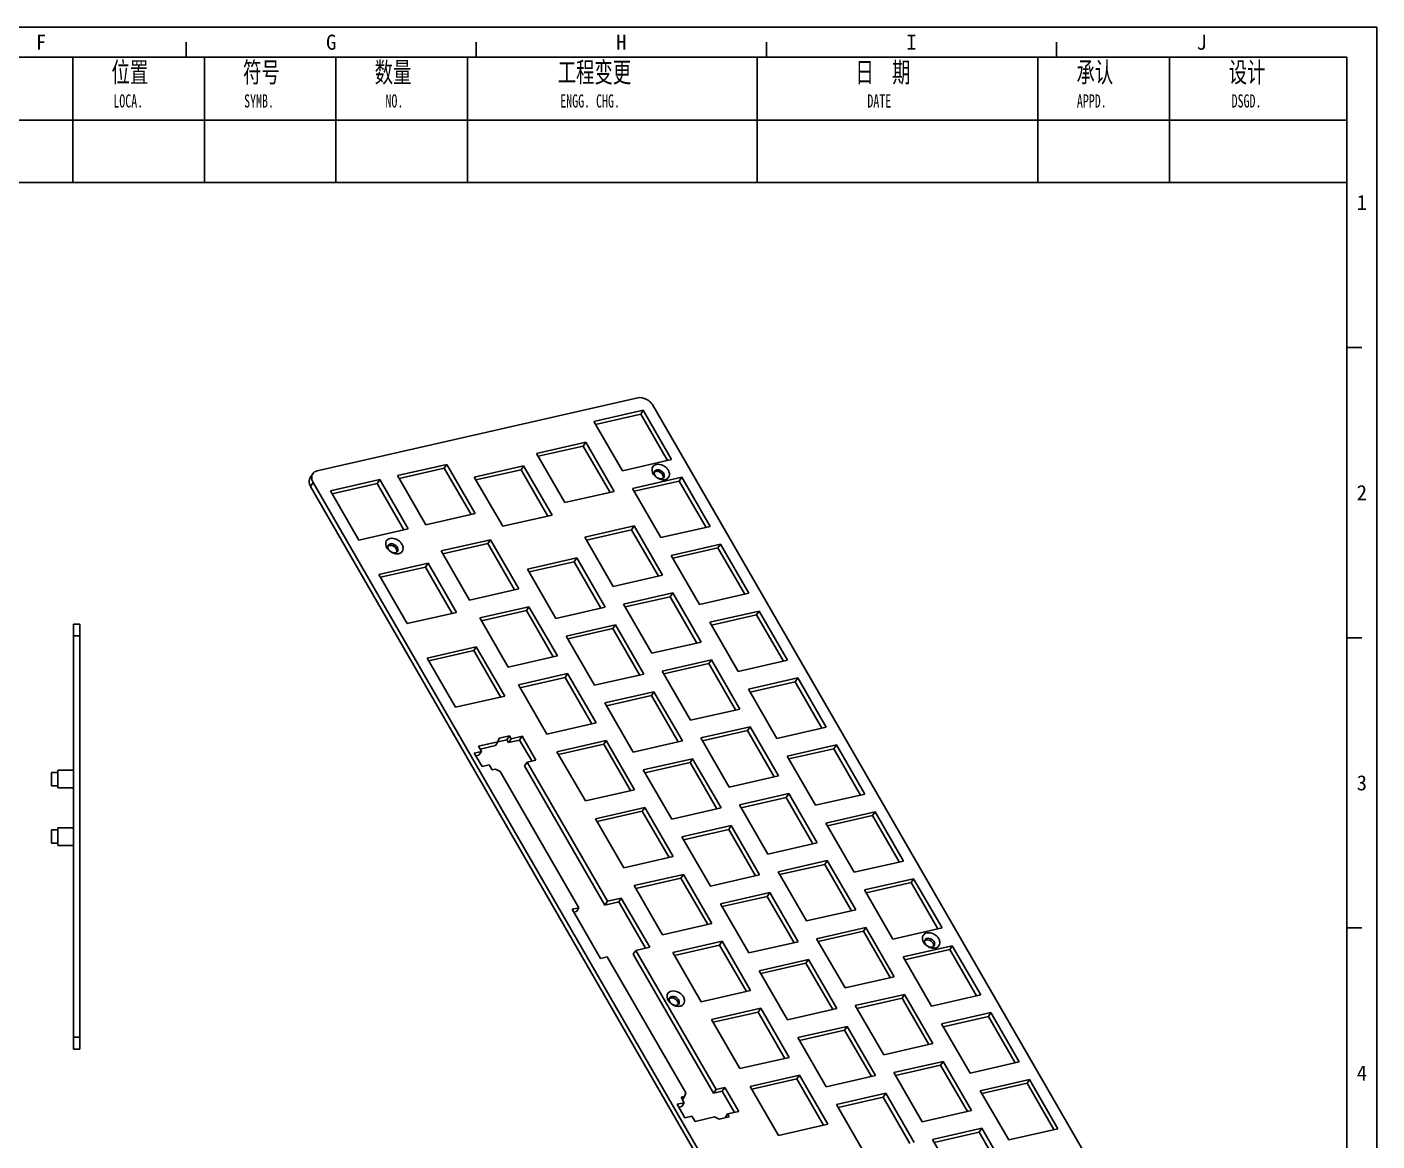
# Model space of a CAD drawing. Header units: millimetres. Extents: x 2161 to 4636, y 409 to 983.
# Drawn here: x 3424.1 to 3730.7, y 730.1 to 983 of the extents above; entities that cross this region are included whole.
import ezdxf
from ezdxf.enums import TextEntityAlignment as Align

# ---------------------------------------------------------------- set-up
doc = ezdxf.new("R2010")
doc.units = ezdxf.units.MM
doc.header["$LTSCALE"] = 30.734
doc.layers.get('0').update_dxf_attribs({"linetype": 'CONTINUOUS'})
doc.layers.add('BORDER', color=5, linetype='CONTINUOUS')
doc.styles.add('BORDER', font='')
doc.styles.get("Standard").update_dxf_attribs({"font": 'txt', "width": 0.667})
doc.styles.get('BORDER').set_extended_font_data('SimSun')

# ---------------------------------------------------------------- blocks, each defined once
blk = doc.blocks.new('IF2新图框')
at = {"color": 253}
for p, q in [((-296.19, 468.15), (-296.19, 439.73)), ((-266.3, 468.15), (-266.3, 439.73)), ((-236.42, 468.15), (-236.42, 439.73)), ((-206.54, 468.15), (-206.54, 439.73)), ((-140.79, 439.73), (-140.79, 468.15)), ((-77.04, 468.15), (-77.04, 439.73)), ((-47.16, 439.73), (-47.16, 468.15)), ((-325.64, 453.91), (-6.88, 453.91)), ((-325.64, 439.73), (-6.88, 439.73))]:
    blk.add_line(p, q, dxfattribs=at)
at = {"layer": 'BORDER', "color": 0, "linetype": 'Continuous'}
for p, q in [((-672.69, 475.03), (0, 475.03)), ((0, 0), (0, 475.03)), ((-270.45, 468.15), (-270.45, 471.59)), ((-204.56, 468.15), (-204.56, 471.59)), ((-138.67, 468.15), (-138.67, 471.59)), ((-72.77, 468.15), (-72.77, 471.59)), ((-665.81, 468.15), (-6.88, 468.15)), ((-6.88, 6.88), (-6.88, 468.15)), ((-3.44, 402.26), (-6.88, 402.26)), ((-3.44, 336.37), (-6.88, 336.37)), ((-3.44, 270.47), (-6.88, 270.47))]:
    blk.add_line(p, q, dxfattribs=at)
at = {"color": 141, "char_height": 4.5821, "width": 80.2112, "attachment_point": 1}
for s, insert in [('{\\fSimSun|b0|i0|c134|p54;位置}', (-287.4, 467.05)), ('{\\fSimSun|b0|i0|c134|p54;符号}', (-257.52, 467.05)), ('{\\fSimSun|b0|i0|c134|p54;数量}', (-227.63, 467.05)), ('{\\fSimSun|b0|i0|c134|p54;工程变更}', (-186.06, 467.05)), ('{\\fSimSun|b0|i0|c134|p54;日  期}', (-118.44, 467.05)), ('{\\fSimSun|b0|i0|c134|p54;承认}', (-68.25, 467.05)), ('{\\fSimSun|b0|i0|c134|p54;设计}', (-33.67, 467.05))]:
    blk.add_mtext(s, dxfattribs=dict(at, insert=insert))
at = {"color": 0, "linetype": 'Continuous', "char_height": 2.988, "width": 29.7891, "attachment_point": 1}
for s, insert in [('LOCA.', (-286.98, 459.74)), ('SYMB.', (-257.28, 459.74)), ('NO.', (-225.18, 459.74)), ('ENGG. CHG.', (-185.49, 459.74)), ('DATE', (-115.74, 459.74)), ('APPD.', (-68.16, 459.74)), ('DSGD.', (-33.02, 459.74))]:
    blk.add_mtext(s, dxfattribs=dict(at, insert=insert))
at = {"layer": 'BORDER', "color": 0, "style": 'BORDER'}
for s, p in [('F', (-303.4, 471.59)), ('G', (-237.51, 471.59)), ('H', (-171.61, 471.59)), ('I', (-105.72, 471.59)), ('J', (-39.83, 471.59)), ('1', (-3.44, 435.2)), ('2', (-3.44, 369.31)), ('3', (-3.44, 303.42)), ('4', (-3.44, 237.53))]:
    blk.add_text(s, height=3.44, dxfattribs=at).set_placement(p, align=Align.MIDDLE_CENTER)

msp = doc.modelspace()

# ---------------------------------------------------------------- linework, layer by layer
at = {"color": 7, "linetype": 'Continuous'}
for p, q in [((3562.8, 898.818), (3489.974, 882.236)), ((3552.826, 893.456), (3564.018, 896.004)), ((3564.018, 896.004), (3563.439, 895.142)), ((3564.018, 896.004), (3570.465, 884.837)), ((3696.118, 672.136), (3566.202, 897.156)), ((3559.273, 882.289), (3552.826, 893.456)), ((3553.199, 892.81), (3563.439, 895.142)), ((3563.439, 895.142), (3569.514, 884.62)), ((3539.785, 886.199), (3550.977, 888.748)), ((3546.232, 875.032), (3539.785, 886.199)), ((3540.158, 885.554), (3550.398, 887.885)), ((3550.977, 888.748), (3550.398, 887.885)), ((3550.398, 887.885), (3556.472, 877.364)), ((3550.977, 888.748), (3557.424, 877.581)), ((3519.414, 883.727), (3508.222, 881.179)), ((3519.414, 883.727), (3518.835, 882.865)), ((3525.861, 872.56), (3519.414, 883.727)), ((3525.657, 880.825), (3536.848, 883.374)), ((3536.848, 883.374), (3536.27, 882.511)), ((3536.848, 883.374), (3543.296, 872.207)), ((3570.465, 884.837), (3559.273, 882.289)), ((3488.396, 880.724), (3488.975, 881.586)), ((3492.993, 877.711), (3504.185, 880.259)), ((3504.185, 880.259), (3503.606, 879.397)), ((3504.185, 880.259), (3510.632, 869.092)), ((3508.222, 881.179), (3514.669, 870.011)), ((3518.835, 882.865), (3508.595, 880.533)), ((3524.909, 872.343), (3518.835, 882.865)), ((3532.104, 869.658), (3525.657, 880.825)), ((3526.029, 880.18), (3536.27, 882.511)), ((3536.27, 882.511), (3542.344, 871.99)), ((3561.599, 878.261), (3572.791, 880.809)), ((3561.972, 877.615), (3572.212, 879.946)), ((3572.791, 880.809), (3572.212, 879.946)), ((3572.212, 879.946), (3578.287, 869.425)), ((3572.791, 880.809), (3579.238, 869.642)), ((3489.059, 879.59), (3488.48, 878.728)), ((3488.48, 878.728), (3618.396, 653.707)), ((3489.059, 879.59), (3618.974, 654.57)), ((3499.44, 866.544), (3492.993, 877.711)), ((3493.366, 877.065), (3503.606, 879.397)), ((3503.606, 879.397), (3509.681, 868.875)), ((3557.424, 877.581), (3546.232, 875.032)), ((3568.047, 867.093), (3561.599, 878.261)), ((3514.669, 870.011), (3525.861, 872.56)), ((3543.296, 872.207), (3532.104, 869.658)), ((3510.632, 869.092), (3499.44, 866.544)), ((3550.759, 867.191), (3561.951, 869.74)), ((3551.132, 866.545), (3561.372, 868.877)), ((3561.951, 869.74), (3561.372, 868.877)), ((3561.372, 868.877), (3567.447, 858.356)), ((3561.951, 869.74), (3568.398, 858.572)), ((3579.238, 869.642), (3568.047, 867.093)), ((3529.297, 866.609), (3518.105, 864.061)), ((3528.718, 865.747), (3518.478, 863.415)), ((3529.297, 866.609), (3528.718, 865.747)), ((3534.792, 855.225), (3528.718, 865.747)), ((3535.744, 855.442), (3529.297, 866.609)), ((3557.207, 856.024), (3550.759, 867.191)), ((3570.372, 863.065), (3581.564, 865.613)), ((3570.745, 862.419), (3580.985, 864.751)), ((3581.564, 865.613), (3580.985, 864.751)), ((3580.985, 864.751), (3587.06, 854.23)), ((3581.564, 865.613), (3588.011, 854.446)), ((3518.105, 864.061), (3524.552, 852.893)), ((3537.718, 859.935), (3548.91, 862.483)), ((3538.091, 859.289), (3548.331, 861.621)), ((3548.91, 862.483), (3548.331, 861.621)), ((3548.331, 861.621), (3554.406, 851.099)), ((3548.91, 862.483), (3555.357, 851.316)), ((3576.82, 851.898), (3570.372, 863.065)), ((3503.954, 858.727), (3515.145, 861.275)), ((3510.401, 847.559), (3503.954, 858.727)), ((3504.326, 858.081), (3514.567, 860.413)), ((3515.145, 861.275), (3514.567, 860.413)), ((3514.567, 860.413), (3520.641, 849.891)), ((3515.145, 861.275), (3521.593, 850.108)), ((3544.165, 848.767), (3537.718, 859.935)), ((3568.398, 858.572), (3557.207, 856.024)), ((3524.552, 852.893), (3535.744, 855.442)), ((3559.532, 851.996), (3570.724, 854.544)), ((3559.905, 851.35), (3570.145, 853.682)), ((3570.724, 854.544), (3570.145, 853.682)), ((3570.145, 853.682), (3576.22, 843.16)), ((3570.724, 854.544), (3577.172, 843.377)), ((3588.011, 854.446), (3576.82, 851.898)), ((3521.593, 850.108), (3510.401, 847.559)), ((3526.878, 848.865), (3538.07, 851.414)), ((3527.251, 848.22), (3537.491, 850.551)), ((3538.07, 851.414), (3537.491, 850.551)), ((3537.491, 850.551), (3543.566, 840.03)), ((3538.07, 851.414), (3544.517, 840.246)), ((3555.357, 851.316), (3544.165, 848.767)), ((3565.98, 840.828), (3559.532, 851.996)), ((3579.145, 847.87), (3590.337, 850.418)), ((3579.518, 847.224), (3589.758, 849.556)), ((3590.337, 850.418), (3589.758, 849.556)), ((3589.758, 849.556), (3595.833, 839.034)), ((3590.337, 850.418), (3596.785, 839.251)), ((3434.602, 847.457), (3434.602, 750.957)), ((3436.102, 847.457), (3434.602, 847.457)), ((3436.102, 847.457), (3436.102, 750.957)), ((3533.325, 837.698), (3526.878, 848.865)), ((3546.491, 844.739), (3557.683, 847.288)), ((3546.864, 844.093), (3557.104, 846.425)), ((3557.683, 847.288), (3557.104, 846.425)), ((3557.104, 846.425), (3563.179, 835.904)), ((3557.683, 847.288), (3564.13, 836.12)), ((3585.593, 836.702), (3579.145, 847.87)), ((3436.102, 844.757), (3434.602, 844.757)), ((3552.938, 833.572), (3546.491, 844.739)), ((3577.172, 843.377), (3565.98, 840.828)), ((3514.914, 839.742), (3526.106, 842.291)), ((3515.287, 839.096), (3525.527, 841.428)), ((3526.106, 842.291), (3525.527, 841.428)), ((3525.527, 841.428), (3531.602, 830.907)), ((3526.106, 842.291), (3532.553, 831.123)), ((3544.517, 840.246), (3533.325, 837.698)), ((3521.362, 828.575), (3514.914, 839.742)), ((3568.305, 836.8), (3579.497, 839.349)), ((3568.678, 836.154), (3578.918, 838.486)), ((3579.497, 839.349), (3578.918, 838.486)), ((3578.918, 838.486), (3584.993, 827.965)), ((3579.497, 839.349), (3585.945, 828.181)), ((3596.785, 839.251), (3585.593, 836.702)), ((3535.651, 833.67), (3546.843, 836.218)), ((3536.024, 833.024), (3546.264, 835.356)), ((3546.843, 836.218), (3546.264, 835.356)), ((3546.264, 835.356), (3552.339, 824.834)), ((3546.843, 836.218), (3553.29, 825.051)), ((3564.13, 836.12), (3552.938, 833.572)), ((3574.753, 825.633), (3568.305, 836.8)), ((3587.918, 832.674), (3599.11, 835.223)), ((3588.291, 832.028), (3598.532, 834.36)), ((3599.11, 835.223), (3598.532, 834.36)), ((3598.532, 834.36), (3604.606, 823.839)), ((3599.11, 835.223), (3605.558, 824.055)), ((3532.553, 831.123), (3521.362, 828.575)), ((3542.098, 822.503), (3535.651, 833.67)), ((3555.264, 829.544), (3566.456, 832.092)), ((3555.637, 828.898), (3565.877, 831.23)), ((3566.456, 832.092), (3565.877, 831.23)), ((3565.877, 831.23), (3571.952, 820.708)), ((3566.456, 832.092), (3572.903, 820.925)), ((3594.366, 821.507), (3587.918, 832.674)), ((3561.711, 818.376), (3555.264, 829.544)), ((3585.945, 828.181), (3574.753, 825.633)), ((3553.29, 825.051), (3542.098, 822.503)), ((3531.306, 821.534), (3533.624, 822.062)), ((3533.624, 822.062), (3533.045, 821.2)), ((3533.624, 822.062), (3534.004, 821.404)), ((3534.004, 821.404), (3536.522, 821.977)), ((3536.522, 821.977), (3535.944, 821.115)), ((3536.522, 821.977), (3539.631, 816.593)), ((3577.078, 821.605), (3588.27, 824.153)), ((3577.451, 820.959), (3587.692, 823.291)), ((3588.27, 824.153), (3587.692, 823.291)), ((3587.692, 823.291), (3593.766, 812.769)), ((3588.27, 824.153), (3594.718, 812.986)), ((3605.558, 824.055), (3594.366, 821.507)), ((3526.61, 819.72), (3531.026, 820.726)), ((3527.289, 818.544), (3526.61, 819.72)), ((3526.982, 819.075), (3530.448, 819.864)), ((3531.026, 820.726), (3530.448, 819.864)), ((3531.023, 820.739), (3533.045, 821.2)), ((3531.026, 820.726), (3531.306, 821.534)), ((3533.045, 821.2), (3533.425, 820.542)), ((3534.004, 821.404), (3533.425, 820.542)), ((3533.425, 820.542), (3535.944, 821.115)), ((3535.944, 821.115), (3538.679, 816.377)), ((3544.424, 818.474), (3555.616, 821.023)), ((3544.797, 817.829), (3555.037, 820.16)), ((3555.616, 821.023), (3555.037, 820.16)), ((3555.037, 820.16), (3561.112, 809.639)), ((3555.616, 821.023), (3562.063, 809.855)), ((3572.903, 820.925), (3561.711, 818.376)), ((3583.526, 810.438), (3577.078, 821.605)), ((3596.692, 817.479), (3607.883, 820.027)), ((3597.064, 816.833), (3607.305, 819.165)), ((3607.883, 820.027), (3607.305, 819.165)), ((3607.305, 819.165), (3613.379, 808.643)), ((3607.883, 820.027), (3614.331, 808.86)), ((3525.65, 818.171), (3527.289, 818.544)), ((3527.4, 815.139), (3525.65, 818.171)), ((3526.023, 817.525), (3526.71, 817.681)), ((3527.289, 818.544), (3526.71, 817.681)), ((3537.632, 816.138), (3537.054, 815.276)), ((3539.631, 816.593), (3537.632, 816.138)), ((3537.632, 816.138), (3555.876, 784.539)), ((3550.872, 807.307), (3544.424, 818.474)), ((3564.037, 814.348), (3575.229, 816.897)), ((3564.41, 813.702), (3574.65, 816.034)), ((3575.229, 816.897), (3574.65, 816.034)), ((3574.65, 816.034), (3580.725, 805.513)), ((3575.229, 816.897), (3581.676, 805.729)), ((3603.139, 806.311), (3596.692, 817.479)), ((3429.602, 810.757), (3429.602, 813.757)), ((3431.102, 813.757), (3429.602, 813.757)), ((3431.102, 814.257), (3434.602, 814.257)), ((3431.102, 814.256), (3431.102, 810.257)), ((3529.039, 815.513), (3527.4, 815.139)), ((3529.718, 814.336), (3529.039, 815.513)), ((3530.498, 814.514), (3529.718, 814.336)), ((3531.537, 814.006), (3530.498, 814.514)), ((3549.401, 783.064), (3531.537, 814.006)), ((3537.054, 815.276), (3555.298, 783.676)), ((3570.485, 803.181), (3564.037, 814.348)), ((3594.718, 812.986), (3583.526, 810.438)), ((3431.102, 810.757), (3429.602, 810.757)), ((3431.102, 810.257), (3434.602, 810.257)), ((3562.063, 809.855), (3550.872, 807.307)), ((3585.852, 806.409), (3597.043, 808.958)), ((3592.299, 795.242), (3585.852, 806.409)), ((3586.224, 805.764), (3596.465, 808.095)), ((3597.043, 808.958), (3596.465, 808.095)), ((3596.465, 808.095), (3602.539, 797.574)), ((3597.043, 808.958), (3603.491, 797.79)), ((3614.331, 808.86), (3603.139, 806.311)), ((3553.197, 803.279), (3564.389, 805.827)), ((3559.645, 792.112), (3553.197, 803.279)), ((3553.57, 802.633), (3563.81, 804.965)), ((3564.389, 805.827), (3563.81, 804.965)), ((3563.81, 804.965), (3569.885, 794.443)), ((3564.389, 805.827), (3570.836, 794.66)), ((3581.676, 805.729), (3570.485, 803.181)), ((3605.465, 802.283), (3616.656, 804.832)), ((3605.838, 801.637), (3616.078, 803.969)), ((3616.656, 804.832), (3616.078, 803.969)), ((3616.078, 803.969), (3622.152, 793.448)), ((3616.656, 804.832), (3623.104, 793.664)), ((3429.602, 797.707), (3429.602, 800.707)), ((3431.102, 800.707), (3429.602, 800.707)), ((3431.102, 801.207), (3434.602, 801.207)), ((3431.102, 801.206), (3431.102, 797.207)), ((3572.81, 799.153), (3584.002, 801.701)), ((3573.183, 798.507), (3583.423, 800.839)), ((3584.002, 801.701), (3583.423, 800.839)), ((3583.423, 800.839), (3589.498, 790.317)), ((3584.002, 801.701), (3590.45, 790.534)), ((3611.912, 791.116), (3605.465, 802.283)), ((3431.102, 797.707), (3429.602, 797.707)), ((3431.102, 797.207), (3434.602, 797.207)), ((3579.258, 787.986), (3572.81, 799.153)), ((3603.491, 797.79), (3592.299, 795.242)), ((3570.836, 794.66), (3559.645, 792.112)), ((3594.625, 791.214), (3605.817, 793.762)), ((3601.072, 780.047), (3594.625, 791.214)), ((3594.998, 790.568), (3605.238, 792.9)), ((3605.817, 793.762), (3605.238, 792.9)), ((3605.238, 792.9), (3611.312, 782.378)), ((3605.817, 793.762), (3612.264, 782.595)), ((3623.104, 793.664), (3611.912, 791.116)), ((3561.97, 788.083), (3573.162, 790.632)), ((3568.418, 776.916), (3561.97, 788.083)), ((3562.343, 787.438), (3572.583, 789.769)), ((3573.162, 790.632), (3572.583, 789.769)), ((3572.583, 789.769), (3578.658, 779.248)), ((3573.162, 790.632), (3579.61, 779.465)), ((3590.45, 790.534), (3579.258, 787.986)), ((3614.238, 787.088), (3625.43, 789.636)), ((3614.611, 786.442), (3624.851, 788.774)), ((3625.43, 789.636), (3624.851, 788.774)), ((3624.851, 788.774), (3630.925, 778.252)), ((3625.43, 789.636), (3631.877, 778.469)), ((3555.876, 784.539), (3559.034, 785.258)), ((3559.034, 785.258), (3558.455, 784.395)), ((3559.034, 785.258), (3565.481, 774.091)), ((3581.583, 783.957), (3592.775, 786.506)), ((3581.956, 783.312), (3592.196, 785.643)), ((3592.775, 786.506), (3592.196, 785.643)), ((3592.196, 785.643), (3598.271, 775.122)), ((3592.775, 786.506), (3599.223, 775.338)), ((3620.685, 775.92), (3614.238, 787.088)), ((3547.842, 782.709), (3549.401, 783.064)), ((3554.29, 771.542), (3547.842, 782.709)), ((3548.215, 782.064), (3548.822, 782.202)), ((3549.401, 783.064), (3548.822, 782.202)), ((3555.876, 784.539), (3555.298, 783.676)), ((3555.298, 783.676), (3558.455, 784.395)), ((3558.455, 784.395), (3564.53, 773.874)), ((3588.031, 772.79), (3581.583, 783.957)), ((3612.264, 782.595), (3601.072, 780.047)), ((3579.61, 779.465), (3568.418, 776.916)), ((3603.398, 776.018), (3614.59, 778.567)), ((3609.845, 764.851), (3603.398, 776.018)), ((3603.771, 775.373), (3614.011, 777.704)), ((3614.59, 778.567), (3614.011, 777.704)), ((3614.011, 777.704), (3620.085, 767.183)), ((3614.59, 778.567), (3621.037, 767.4)), ((3631.877, 778.469), (3620.685, 775.92)), ((3562.324, 773.372), (3561.745, 772.509)), ((3565.481, 774.091), (3562.324, 773.372)), ((3562.324, 773.372), (3580.545, 741.812)), ((3570.743, 772.888), (3581.935, 775.436)), ((3577.191, 761.721), (3570.743, 772.888)), ((3571.116, 772.242), (3581.356, 774.574)), ((3581.935, 775.436), (3581.356, 774.574)), ((3581.356, 774.574), (3587.431, 764.052)), ((3581.935, 775.436), (3588.383, 764.269)), ((3599.223, 775.338), (3588.031, 772.79)), ((3623.011, 771.892), (3634.203, 774.441)), ((3623.384, 771.246), (3633.624, 773.578)), ((3634.203, 774.441), (3633.624, 773.578)), ((3633.624, 773.578), (3639.699, 763.057)), ((3634.203, 774.441), (3640.65, 763.273)), ((3555.848, 771.897), (3554.29, 771.542)), ((3573.689, 740.996), (3555.848, 771.897)), ((3561.745, 772.509), (3579.966, 740.95)), ((3590.356, 768.762), (3601.548, 771.31)), ((3590.729, 768.116), (3600.97, 770.448)), ((3601.548, 771.31), (3600.97, 770.448)), ((3600.97, 770.448), (3607.044, 759.926)), ((3601.548, 771.31), (3607.996, 760.143)), ((3629.458, 760.725), (3623.011, 771.892)), ((3596.804, 757.595), (3590.356, 768.762)), ((3621.037, 767.4), (3609.845, 764.851)), ((3588.383, 764.269), (3577.191, 761.721)), ((3612.171, 760.823), (3623.363, 763.371)), ((3618.618, 749.656), (3612.171, 760.823)), ((3612.544, 760.177), (3622.784, 762.509)), ((3623.363, 763.371), (3622.784, 762.509)), ((3622.784, 762.509), (3628.859, 751.987)), ((3623.363, 763.371), (3629.81, 752.204)), ((3640.65, 763.273), (3629.458, 760.725)), ((3579.517, 757.693), (3590.708, 760.241)), ((3585.964, 746.525), (3579.517, 757.693)), ((3579.889, 757.047), (3590.13, 759.378)), ((3590.708, 760.241), (3590.13, 759.378)), ((3590.13, 759.378), (3596.204, 748.857)), ((3590.708, 760.241), (3597.156, 749.074)), ((3607.996, 760.143), (3596.804, 757.595)), ((3631.784, 756.697), (3642.976, 759.245)), ((3632.157, 756.051), (3642.397, 758.383)), ((3642.976, 759.245), (3642.397, 758.383)), ((3642.397, 758.383), (3648.472, 747.861)), ((3642.976, 759.245), (3649.423, 748.078)), ((3599.13, 753.566), (3610.321, 756.115)), ((3599.502, 752.921), (3609.743, 755.252)), ((3610.321, 756.115), (3609.743, 755.252)), ((3609.743, 755.252), (3615.817, 744.731)), ((3610.321, 756.115), (3616.769, 744.948)), ((3638.231, 745.53), (3631.784, 756.697)), ((3436.102, 753.657), (3434.602, 753.657)), ((3605.577, 742.399), (3599.13, 753.566)), ((3629.81, 752.204), (3618.618, 749.656)), ((3436.102, 750.957), (3434.602, 750.957)), ((3597.156, 749.074), (3585.964, 746.525)), ((3620.944, 745.627), (3632.136, 748.176)), ((3632.136, 748.176), (3631.557, 747.313)), ((3632.136, 748.176), (3638.583, 737.009)), ((3649.423, 748.078), (3638.231, 745.53)), ((3588.29, 742.497), (3599.481, 745.045)), ((3599.481, 745.045), (3598.903, 744.183)), ((3599.481, 745.045), (3605.929, 733.878)), ((3627.391, 734.46), (3620.944, 745.627)), ((3621.317, 744.982), (3631.557, 747.313)), ((3631.557, 747.313), (3637.632, 736.792)), ((3580.545, 741.812), (3582.543, 742.267)), ((3582.543, 742.267), (3581.964, 741.405)), ((3582.543, 742.267), (3585.698, 736.803)), ((3594.737, 731.33), (3588.29, 742.497)), ((3588.662, 741.851), (3598.903, 744.183)), ((3598.903, 744.183), (3604.977, 733.661)), ((3616.769, 744.948), (3605.577, 742.399)), ((3640.557, 741.501), (3651.749, 744.05)), ((3640.93, 740.856), (3651.17, 743.187)), ((3651.749, 744.05), (3651.17, 743.187)), ((3651.17, 743.187), (3657.245, 732.666)), ((3651.749, 744.05), (3658.196, 732.882)), ((3572.63, 740.01), (3573.41, 740.187)), ((3573.333, 738.793), (3572.63, 740.01)), ((3573.41, 740.187), (3572.936, 739.481)), ((3573.41, 740.187), (3573.689, 740.996)), ((3580.545, 741.812), (3579.966, 740.95)), ((3579.966, 740.95), (3581.964, 741.405)), ((3581.964, 741.405), (3584.746, 736.586)), ((3607.903, 738.371), (3619.094, 740.919)), ((3608.276, 737.725), (3618.516, 740.057)), ((3619.094, 740.919), (3618.516, 740.057)), ((3618.516, 740.057), (3624.59, 729.535)), ((3619.094, 740.919), (3625.542, 729.752)), ((3647.005, 730.334), (3640.557, 741.501)), ((3571.694, 738.42), (3573.333, 738.793)), ((3573.444, 735.389), (3571.694, 738.42)), ((3572.067, 737.775), (3572.754, 737.931)), ((3573.333, 738.793), (3572.754, 737.931)), ((3583.18, 736.23), (3582.601, 735.367)), ((3585.698, 736.803), (3583.18, 736.23)), ((3583.18, 736.23), (3583.56, 735.572)), ((3614.35, 727.204), (3607.903, 738.371)), ((3638.583, 737.009), (3627.391, 734.46)), ((3575.083, 735.762), (3573.444, 735.389)), ((3575.785, 734.546), (3575.083, 735.762)), ((3580.202, 735.552), (3575.785, 734.546)), ((3581.241, 735.044), (3580.202, 735.552)), ((3583.56, 735.572), (3581.241, 735.044)), ((3605.929, 733.878), (3594.737, 731.33)), ((3629.717, 730.432), (3640.909, 732.98)), ((3640.909, 732.98), (3640.33, 732.118)), ((3640.909, 732.98), (3647.356, 721.813)), ((3658.196, 732.882), (3647.005, 730.334)), ((3636.165, 719.265), (3629.717, 730.432)), ((3630.09, 729.786), (3640.33, 732.118)), ((3640.33, 732.118), (3646.405, 721.596))]:
    msp.add_line(p, q, dxfattribs=at)
for centre, radius, start, end in [((3567.942, 882.607), 1.945, 198.57613, 201.07062), ((3567.178, 881.798), 0.685, 160.95436, 164.22744), ((3567.157, 881.805), 0.663, 146.21537, 160.95642), ((3568.594, 882.572), 2.337, 259.60877, 263.61168), ((3507.461, 865.789), 1.945, 198.57613, 201.07062), ((3506.698, 864.98), 0.685, 160.95436, 164.22744), ((3506.676, 864.988), 0.663, 146.21537, 160.95642), ((3508.113, 865.755), 2.337, 259.60877, 263.61168), ((3628.568, 775.437), 0.663, 146.21537, 160.95642), ((3629.353, 776.238), 1.945, 198.57613, 201.07062), ((3628.59, 775.429), 0.685, 160.95436, 164.22744), ((3630.005, 776.204), 2.337, 259.60877, 263.61168), ((3571.356, 763.032), 1.945, 198.57613, 201.07062), ((3570.592, 762.223), 0.685, 160.95436, 164.22744), ((3570.571, 762.231), 0.663, 146.21537, 160.95642), ((3572.008, 762.998), 2.337, 259.60877, 263.61168)]:
    msp.add_arc(centre, radius, start, end, dxfattribs=at)
for points, knots in [([(3566.202, 897.156), (3566.033, 897.449), (3565.582, 897.989), (3564.485, 898.74), (3563.422, 898.96), (3562.8, 898.818)], [0, 0, 0, 0, 0.2548923, 0.5196304, 1, 1, 1, 1]), ([(3566.097, 881.987), (3566.035, 882.173), (3565.968, 882.552), (3566.102, 883.105), (3566.473, 883.525), (3566.818, 883.668), (3567.001, 883.71)], [0, 0, 0, 0, 0.2669543, 0.5092561, 0.7460578, 1, 1, 1, 1]), ([(3567.001, 883.71), (3567.495, 883.822), (3568.342, 883.648), (3569.107, 883.123), (3569.488, 882.723), (3569.782, 882.301), (3570.002, 881.739), (3569.967, 881.053), (3569.59, 880.505), (3569.191, 880.328), (3568.981, 880.28)], [0, 0, 0, 0, 0.2626405, 0.4073914, 0.4785518, 0.5471619, 0.673045, 0.7840424, 0.8884659, 1, 1, 1, 1]), ([(3488.396, 880.724), (3488.308, 880.592), (3488.173, 880.288), (3488.125, 879.778), (3488.228, 879.241), (3488.383, 878.896), (3488.48, 878.728)], [0, 0, 0, 0, 0.2267487, 0.464918, 0.7224087, 1, 1, 1, 1]), ([(3488.975, 881.586), (3488.869, 881.429), (3488.718, 881.054), (3488.717, 880.653), (3488.747, 880.452)], [0, 0, 0, 0, 0.4832093, 1, 1, 1, 1]), ([(3488.747, 880.452), (3488.758, 880.379), (3488.82, 880.079), (3488.942, 879.792), (3489.059, 879.59)], [0, 0, 0, 0, 0.2394293, 1, 1, 1, 1]), ([(3489.974, 882.236), (3489.77, 882.189), (3489.385, 882.038), (3489.084, 881.748), (3488.975, 881.586)], [0, 0, 0, 0, 0.5169844, 1, 1, 1, 1]), ([(3566.47, 881.312), (3566.433, 881.358), (3566.298, 881.544), (3566.187, 881.748), (3566.126, 881.907)], [0, 0, 0, 0, 0.2586129, 1, 1, 1, 1]), ([(3567.645, 880.429), (3567.53, 880.477), (3567.087, 880.693), (3566.698, 881.022), (3566.47, 881.312)], [0, 0, 0, 0, 0.2514742, 1, 1, 1, 1]), ([(3566.644, 881.25), (3566.577, 881.366), (3566.481, 881.606), (3566.486, 881.869), (3566.518, 881.984)], [0, 0, 0, 0, 0.5299548, 1, 1, 1, 1]), ([(3566.836, 882.129), (3566.807, 882.123), (3566.695, 882.092), (3566.589, 882.038), (3566.521, 881.985)], [0, 0, 0, 0, 0.2600032, 1, 1, 1, 1]), ([(3567.793, 880.469), (3567.677, 880.486), (3567.222, 880.614), (3566.821, 880.943), (3566.644, 881.25)], [0, 0, 0, 0, 0.2483023, 1, 1, 1, 1]), ([(3566.742, 882.322), (3566.765, 882.34), (3566.864, 882.409), (3566.979, 882.454), (3567.068, 882.474)], [0, 0, 0, 0, 0.2417138, 1, 1, 1, 1]), ([(3567.07, 882.155), (3567.05, 882.155), (3566.972, 882.153), (3566.893, 882.142), (3566.836, 882.129)], [0, 0, 0, 0, 0.2576386, 1, 1, 1, 1]), ([(3567.068, 882.474), (3567.243, 882.514), (3567.637, 882.495), (3568.173, 882.248), (3568.599, 881.842), (3568.761, 881.483), (3568.787, 881.306)], [0, 0, 0, 0, 0.2372148, 0.5008326, 0.7640029, 1, 1, 1, 1]), ([(3568.411, 881.36), (3568.353, 881.461), (3568.067, 881.837), (3567.613, 882.088), (3567.263, 882.141)], [0, 0, 0, 0, 0.2474303, 1, 1, 1, 1]), ([(3568.172, 880.273), (3568.128, 880.281), (3567.948, 880.319), (3567.773, 880.377), (3567.645, 880.429)], [0, 0, 0, 0, 0.245319, 1, 1, 1, 1]), ([(3568.219, 880.48), (3568.186, 880.473), (3568.045, 880.449), (3567.901, 880.453), (3567.793, 880.469)], [0, 0, 0, 0, 0.2380776, 1, 1, 1, 1]), ([(3568.981, 880.28), (3568.93, 880.268), (3568.717, 880.23), (3568.497, 880.231), (3568.334, 880.249)], [0, 0, 0, 0, 0.2393204, 1, 1, 1, 1]), ([(3568.556, 880.961), (3568.551, 880.994), (3568.522, 881.134), (3568.465, 881.266), (3568.411, 881.36)], [0, 0, 0, 0, 0.2388888, 1, 1, 1, 1]), ([(3568.537, 880.626), (3568.545, 880.652), (3568.569, 880.762), (3568.568, 880.877), (3568.556, 880.961)], [0, 0, 0, 0, 0.2416829, 1, 1, 1, 1]), ([(3568.787, 881.306), (3568.801, 881.213), (3568.801, 881.027), (3568.73, 880.854), (3568.682, 880.781)], [0, 0, 0, 0, 0.5166915, 1, 1, 1, 1]), ([(3505.617, 865.169), (3505.555, 865.356), (3505.488, 865.735), (3505.622, 866.287), (3505.993, 866.708), (3506.338, 866.851), (3506.52, 866.892)], [0, 0, 0, 0, 0.2669543, 0.5092561, 0.7460578, 1, 1, 1, 1]), ([(3505.99, 864.494), (3505.953, 864.541), (3505.817, 864.726), (3505.707, 864.931), (3505.646, 865.09)], [0, 0, 0, 0, 0.2586129, 1, 1, 1, 1]), ([(3506.164, 864.432), (3506.097, 864.549), (3506.001, 864.789), (3506.006, 865.052), (3506.038, 865.167)], [0, 0, 0, 0, 0.5299548, 1, 1, 1, 1]), ([(3506.356, 865.312), (3506.327, 865.305), (3506.215, 865.274), (3506.109, 865.22), (3506.041, 865.168)], [0, 0, 0, 0, 0.2600032, 1, 1, 1, 1]), ([(3506.262, 865.504), (3506.285, 865.523), (3506.383, 865.592), (3506.499, 865.637), (3506.588, 865.657)], [0, 0, 0, 0, 0.2417138, 1, 1, 1, 1]), ([(3506.59, 865.337), (3506.57, 865.337), (3506.491, 865.335), (3506.413, 865.325), (3506.356, 865.312)], [0, 0, 0, 0, 0.2576386, 1, 1, 1, 1]), ([(3506.52, 866.892), (3507.015, 867.005), (3507.862, 866.83), (3508.627, 866.306), (3509.008, 865.906), (3509.302, 865.484), (3509.522, 864.921), (3509.487, 864.236), (3509.11, 863.688), (3508.711, 863.51), (3508.501, 863.462)], [0, 0, 0, 0, 0.2626405, 0.4073914, 0.4785518, 0.5471619, 0.673045, 0.7840424, 0.8884659, 1, 1, 1, 1]), ([(3506.588, 865.657), (3506.763, 865.697), (3507.157, 865.677), (3507.693, 865.431), (3508.118, 865.024), (3508.281, 864.666), (3508.307, 864.489)], [0, 0, 0, 0, 0.2372148, 0.5008326, 0.7640029, 1, 1, 1, 1]), ([(3507.931, 864.542), (3507.873, 864.643), (3507.587, 865.02), (3507.133, 865.271), (3506.782, 865.323)], [0, 0, 0, 0, 0.2474303, 1, 1, 1, 1]), ([(3507.164, 863.612), (3507.05, 863.659), (3506.607, 863.876), (3506.218, 864.204), (3505.99, 864.494)], [0, 0, 0, 0, 0.2514742, 1, 1, 1, 1]), ([(3507.313, 863.652), (3507.197, 863.669), (3506.742, 863.797), (3506.341, 864.126), (3506.164, 864.432)], [0, 0, 0, 0, 0.2483023, 1, 1, 1, 1]), ([(3507.692, 863.456), (3507.647, 863.464), (3507.468, 863.502), (3507.292, 863.559), (3507.164, 863.612)], [0, 0, 0, 0, 0.245319, 1, 1, 1, 1]), ([(3507.739, 863.663), (3507.706, 863.655), (3507.565, 863.631), (3507.42, 863.636), (3507.313, 863.652)], [0, 0, 0, 0, 0.2380776, 1, 1, 1, 1]), ([(3508.501, 863.462), (3508.45, 863.451), (3508.237, 863.413), (3508.017, 863.414), (3507.853, 863.432)], [0, 0, 0, 0, 0.2393204, 1, 1, 1, 1]), ([(3508.075, 864.144), (3508.07, 864.177), (3508.042, 864.316), (3507.985, 864.449), (3507.931, 864.542)], [0, 0, 0, 0, 0.2388888, 1, 1, 1, 1]), ([(3508.057, 863.808), (3508.065, 863.834), (3508.089, 863.944), (3508.088, 864.059), (3508.075, 864.144)], [0, 0, 0, 0, 0.2416829, 1, 1, 1, 1]), ([(3508.307, 864.489), (3508.321, 864.396), (3508.32, 864.21), (3508.25, 864.036), (3508.201, 863.963)], [0, 0, 0, 0, 0.5166915, 1, 1, 1, 1]), ([(3627.509, 775.619), (3627.447, 775.805), (3627.38, 776.184), (3627.514, 776.737), (3627.885, 777.157), (3628.23, 777.3), (3628.412, 777.342)], [0, 0, 0, 0, 0.2669543, 0.5092561, 0.7460578, 1, 1, 1, 1]), ([(3628.248, 775.761), (3628.219, 775.754), (3628.107, 775.723), (3628.001, 775.669), (3627.933, 775.617)], [0, 0, 0, 0, 0.2600032, 1, 1, 1, 1]), ([(3628.154, 775.954), (3628.177, 775.972), (3628.275, 776.041), (3628.391, 776.086), (3628.48, 776.106)], [0, 0, 0, 0, 0.2417138, 1, 1, 1, 1]), ([(3628.482, 775.787), (3628.462, 775.787), (3628.383, 775.784), (3628.305, 775.774), (3628.248, 775.761)], [0, 0, 0, 0, 0.2576386, 1, 1, 1, 1]), ([(3628.412, 777.342), (3628.907, 777.454), (3629.754, 777.279), (3630.519, 776.755), (3630.9, 776.355), (3631.194, 775.933), (3631.414, 775.37), (3631.379, 774.685), (3631.002, 774.137), (3630.603, 773.959), (3630.393, 773.912)], [0, 0, 0, 0, 0.2626405, 0.4073914, 0.4785518, 0.5471619, 0.673045, 0.7840424, 0.8884659, 1, 1, 1, 1]), ([(3628.48, 776.106), (3628.655, 776.146), (3629.049, 776.126), (3629.585, 775.88), (3630.01, 775.474), (3630.173, 775.115), (3630.199, 774.938)], [0, 0, 0, 0, 0.2372148, 0.5008326, 0.7640029, 1, 1, 1, 1]), ([(3629.823, 774.992), (3629.765, 775.093), (3629.479, 775.469), (3629.025, 775.72), (3628.674, 775.772)], [0, 0, 0, 0, 0.2474303, 1, 1, 1, 1]), ([(3627.882, 774.943), (3627.845, 774.99), (3627.709, 775.175), (3627.599, 775.38), (3627.538, 775.539)], [0, 0, 0, 0, 0.2586129, 1, 1, 1, 1]), ([(3629.056, 774.061), (3628.942, 774.108), (3628.499, 774.325), (3628.11, 774.653), (3627.882, 774.943)], [0, 0, 0, 0, 0.2514742, 1, 1, 1, 1]), ([(3628.056, 774.882), (3627.989, 774.998), (3627.893, 775.238), (3627.898, 775.501), (3627.93, 775.616)], [0, 0, 0, 0, 0.5299548, 1, 1, 1, 1]), ([(3629.205, 774.101), (3629.089, 774.118), (3628.634, 774.246), (3628.233, 774.575), (3628.056, 774.882)], [0, 0, 0, 0, 0.2483023, 1, 1, 1, 1]), ([(3629.584, 773.905), (3629.539, 773.913), (3629.36, 773.951), (3629.184, 774.009), (3629.056, 774.061)], [0, 0, 0, 0, 0.245319, 1, 1, 1, 1]), ([(3629.631, 774.112), (3629.598, 774.104), (3629.457, 774.08), (3629.312, 774.085), (3629.205, 774.101)], [0, 0, 0, 0, 0.2380776, 1, 1, 1, 1]), ([(3630.393, 773.912), (3630.342, 773.9), (3630.129, 773.862), (3629.909, 773.863), (3629.745, 773.881)], [0, 0, 0, 0, 0.2393204, 1, 1, 1, 1]), ([(3629.967, 774.593), (3629.962, 774.626), (3629.934, 774.765), (3629.877, 774.898), (3629.823, 774.992)], [0, 0, 0, 0, 0.2388888, 1, 1, 1, 1]), ([(3629.949, 774.257), (3629.957, 774.283), (3629.981, 774.393), (3629.98, 774.508), (3629.967, 774.593)], [0, 0, 0, 0, 0.2416829, 1, 1, 1, 1]), ([(3630.199, 774.938), (3630.213, 774.845), (3630.212, 774.659), (3630.142, 774.486), (3630.093, 774.413)], [0, 0, 0, 0, 0.5166915, 1, 1, 1, 1]), ([(3569.512, 762.413), (3569.449, 762.599), (3569.382, 762.978), (3569.517, 763.531), (3569.887, 763.951), (3570.232, 764.094), (3570.415, 764.135)], [0, 0, 0, 0, 0.2669543, 0.5092561, 0.7460578, 1, 1, 1, 1]), ([(3570.415, 764.135), (3570.91, 764.248), (3571.756, 764.073), (3572.521, 763.549), (3572.903, 763.149), (3573.196, 762.727), (3573.416, 762.164), (3573.381, 761.479), (3573.005, 760.931), (3572.605, 760.753), (3572.395, 760.705)], [0, 0, 0, 0, 0.2626405, 0.4073914, 0.4785518, 0.5471619, 0.673045, 0.7840424, 0.8884659, 1, 1, 1, 1]), ([(3569.884, 761.737), (3569.848, 761.784), (3569.712, 761.969), (3569.602, 762.174), (3569.54, 762.333)], [0, 0, 0, 0, 0.2586129, 1, 1, 1, 1]), ([(3571.059, 760.855), (3570.944, 760.902), (3570.501, 761.119), (3570.112, 761.447), (3569.884, 761.737)], [0, 0, 0, 0, 0.2514742, 1, 1, 1, 1]), ([(3570.059, 761.675), (3569.991, 761.792), (3569.895, 762.032), (3569.9, 762.295), (3569.932, 762.41)], [0, 0, 0, 0, 0.5299548, 1, 1, 1, 1]), ([(3570.251, 762.555), (3570.221, 762.548), (3570.11, 762.517), (3570.004, 762.463), (3569.936, 762.411)], [0, 0, 0, 0, 0.2600032, 1, 1, 1, 1]), ([(3571.207, 760.895), (3571.092, 760.912), (3570.636, 761.04), (3570.236, 761.369), (3570.059, 761.675)], [0, 0, 0, 0, 0.2483023, 1, 1, 1, 1]), ([(3570.156, 762.748), (3570.179, 762.766), (3570.278, 762.835), (3570.393, 762.88), (3570.482, 762.9)], [0, 0, 0, 0, 0.2417138, 1, 1, 1, 1]), ([(3570.485, 762.581), (3570.464, 762.58), (3570.386, 762.578), (3570.307, 762.568), (3570.251, 762.555)], [0, 0, 0, 0, 0.2576386, 1, 1, 1, 1]), ([(3570.482, 762.9), (3570.657, 762.94), (3571.052, 762.92), (3571.587, 762.674), (3572.013, 762.268), (3572.175, 761.909), (3572.201, 761.732)], [0, 0, 0, 0, 0.2372148, 0.5008326, 0.7640029, 1, 1, 1, 1]), ([(3571.826, 761.785), (3571.767, 761.886), (3571.481, 762.263), (3571.028, 762.514), (3570.677, 762.566)], [0, 0, 0, 0, 0.2474303, 1, 1, 1, 1]), ([(3571.586, 760.699), (3571.542, 760.707), (3571.362, 760.745), (3571.187, 760.802), (3571.059, 760.855)], [0, 0, 0, 0, 0.245319, 1, 1, 1, 1]), ([(3571.633, 760.906), (3571.6, 760.898), (3571.46, 760.874), (3571.315, 760.879), (3571.207, 760.895)], [0, 0, 0, 0, 0.2380776, 1, 1, 1, 1]), ([(3572.395, 760.705), (3572.345, 760.694), (3572.131, 760.656), (3571.912, 760.657), (3571.748, 760.675)], [0, 0, 0, 0, 0.2393204, 1, 1, 1, 1]), ([(3571.97, 761.387), (3571.965, 761.42), (3571.936, 761.559), (3571.88, 761.692), (3571.826, 761.785)], [0, 0, 0, 0, 0.2388888, 1, 1, 1, 1]), ([(3571.952, 761.051), (3571.959, 761.077), (3571.983, 761.187), (3571.982, 761.302), (3571.97, 761.387)], [0, 0, 0, 0, 0.2416829, 1, 1, 1, 1]), ([(3572.201, 761.732), (3572.215, 761.639), (3572.215, 761.453), (3572.145, 761.279), (3572.096, 761.206)], [0, 0, 0, 0, 0.5166915, 1, 1, 1, 1])]:
    msp.add_open_spline(points, degree=3, knots=knots, dxfattribs=at)
for points in [[(3566.606, 882.174), (3566.643, 882.23), (3566.69, 882.28), (3566.742, 882.322)], [(3567.263, 882.141), (3567.199, 882.15), (3567.135, 882.155), (3567.07, 882.155)], [(3568.403, 880.544), (3568.345, 880.516), (3568.283, 880.495), (3568.219, 880.48)], [(3568.534, 880.624), (3568.494, 880.593), (3568.45, 880.566), (3568.403, 880.544)], [(3568.682, 880.781), (3568.642, 880.721), (3568.591, 880.668), (3568.534, 880.624)], [(3506.125, 865.356), (3506.163, 865.412), (3506.209, 865.462), (3506.262, 865.504)], [(3506.782, 865.323), (3506.719, 865.333), (3506.654, 865.338), (3506.59, 865.337)], [(3507.923, 863.727), (3507.865, 863.698), (3507.802, 863.677), (3507.739, 863.663)], [(3508.054, 863.807), (3508.013, 863.776), (3507.969, 863.749), (3507.923, 863.727)], [(3508.201, 863.963), (3508.161, 863.904), (3508.111, 863.85), (3508.054, 863.807)], [(3628.017, 775.806), (3628.055, 775.861), (3628.101, 775.912), (3628.154, 775.954)], [(3628.674, 775.772), (3628.611, 775.782), (3628.546, 775.787), (3628.482, 775.787)], [(3629.815, 774.176), (3629.757, 774.148), (3629.694, 774.126), (3629.631, 774.112)], [(3629.946, 774.256), (3629.905, 774.225), (3629.861, 774.198), (3629.815, 774.176)], [(3630.093, 774.413), (3630.053, 774.353), (3630.003, 774.3), (3629.946, 774.256)], [(3570.02, 762.599), (3570.057, 762.655), (3570.104, 762.706), (3570.156, 762.748)], [(3570.677, 762.566), (3570.613, 762.576), (3570.549, 762.581), (3570.485, 762.581)], [(3571.818, 760.97), (3571.759, 760.942), (3571.697, 760.92), (3571.633, 760.906)], [(3571.949, 761.05), (3571.908, 761.019), (3571.864, 760.992), (3571.818, 760.97)], [(3572.096, 761.206), (3572.056, 761.147), (3572.005, 761.094), (3571.949, 761.05)]]:
    msp.add_open_spline(points, degree=3, dxfattribs=at)

# ---------------------------------------------------------------- block references
msp.add_blockref('IF2新图框', (3730.653, 508.004))

doc.saveas('drawing.dxf')
